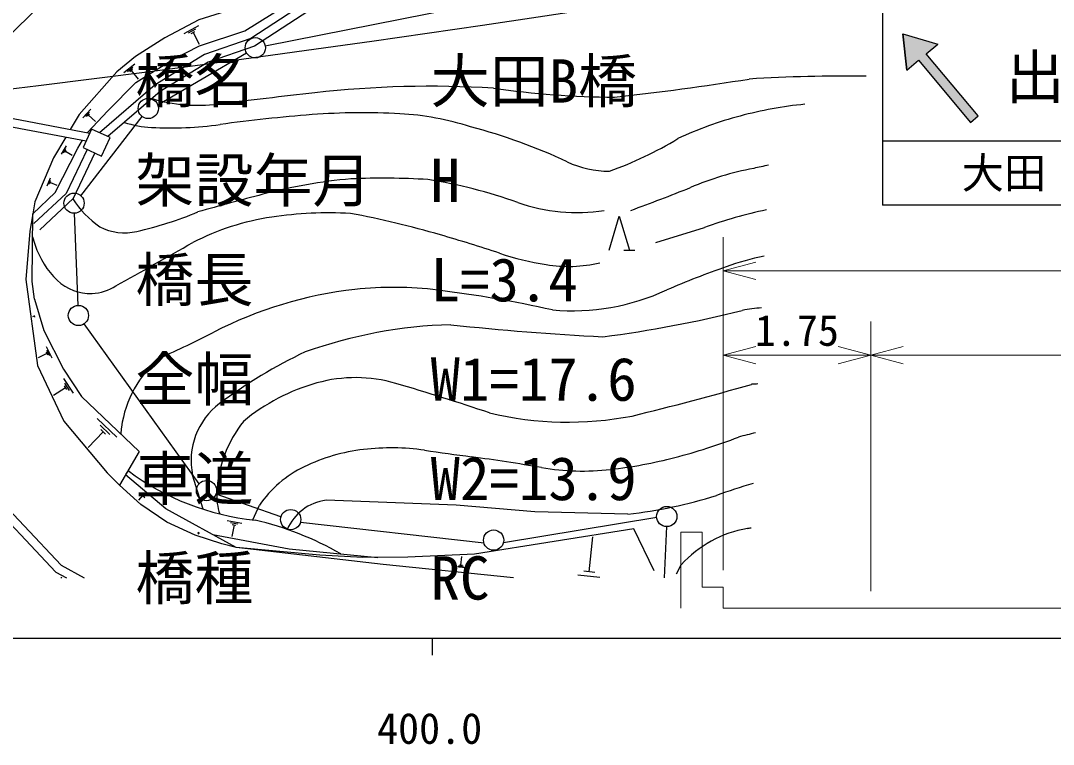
# Model space of a CAD drawing. Units: millimetres, scale not verified, with parts at other scales. Extents: x -375374461 to 680000, y -986422594 to 380000.
# Drawn here: x 443596 to 504825, y 198715 to 241611 of the extents above; entities that cross this region are included whole.
import ezdxf
from ezdxf.enums import TextEntityAlignment as Align

# ---------------------------------------------------------------- set-up
doc = ezdxf.new("R2010")
doc.units = ezdxf.units.MM
doc.header["$LTSCALE"] = 1000
for name, color, linetype, lineweight in [('M-BGD', 7, 'Continuous', 25), ('M-STR-HTXT', 7, 'Continuous', 13), ('M-STR-STRC', 7, 'Continuous', 25), ('M-TTL-BAND', 7, 'Continuous', 25)]:
    doc.layers.add(name, color=color, linetype=linetype, lineweight=lineweight)
doc.styles.add('ＭＳ ゴシック', font='')
doc.styles.get('ＭＳ ゴシック').set_extended_font_data('MS Gothic')

msp = doc.modelspace()

# ---------------------------------------------------------------- hatches: boundary and pattern name
at = {"layer": 'M-STR-STRC'}
msp.add_hatch(color=256, dxfattribs=at).paths.add_polyline_path([(496822, 239260), (496133, 238681), (495895, 240831), (497972, 240224), (497282, 239645), (500367, 235968), (499908, 235583)])

# ---------------------------------------------------------------- linework, layer by layer
at = {"layer": 'M-BGD'}
for p, q in [((458100, 240115), (476965, 243861)), ((453287, 240858), (454159, 241323)), ((453552, 240887), (453987, 241119)), ((453707, 240858), (453925, 240974)), ((453816, 240916), (454187, 240219)), ((451729, 236616), (456993, 239702)), ((449719, 238529), (450362, 239060)), ((449933, 238598), (450254, 238863)), ((450066, 238600), (450227, 238733)), ((450147, 238666), (450572, 238152)), ((447283, 235843), (447749, 236368)), ((440270, 235850), (447480, 234479)), ((440452, 236324), (447697, 234947)), ((447165, 231237), (450799, 235933)), ((447452, 235928), (447685, 236190)), ((447563, 235947), (447679, 236078)), ((447621, 236013), (448041, 235640)), ((446012, 233688), (446309, 234188)), ((446136, 233783), (446284, 234033)), ((446223, 233816), (446297, 233941)), ((446260, 233879), (446660, 233642)), ((445164, 231814), (445365, 232292)), ((445262, 231914), (445363, 232152)), ((445335, 231953), (445385, 232073)), ((445360, 232013), (445742, 231853)), ((447000, 224736), (446785, 230194)), ((481249, 228465), (484141, 229360)), ((479351, 228008), (480020, 228008)), ((444388, 224139), (444420, 224033)), ((444404, 224086), (444298, 224054)), ((454180, 214163), (447369, 223649)), ((445118, 222288), (445453, 221627)), ((445154, 221891), (444625, 221623)), ((445112, 221973), (445196, 221808)), ((445136, 222089), (445303, 221759)), ((446246, 219853), (445545, 219390)), ((446132, 220407), (446711, 219531)), ((446173, 219962), (446318, 219743)), ((446189, 220130), (446478, 219692)), ((448125, 218037), (449297, 216922)), ((448307, 217641), (448893, 217084)), ((448342, 217384), (448635, 217106)), ((448489, 217245), (447597, 216308)), ((449853, 214753), (449983, 214924)), ((454413, 212652), (453788, 214672)), ((450821, 213461), (450589, 213185)), ((450683, 213577), (450959, 213345)), ((459030, 212201), (455184, 213554)), ((457369, 212019), (457755, 212883)), ((455841, 211990), (456715, 211830)), ((456044, 211863), (456480, 211783)), ((471070, 210632), (460184, 211873)), ((481307, 212159), (472217, 210658)), ((454151, 211267), (454101, 211176)), ((454106, 211292), (454197, 211242)), ((456246, 211735), (456118, 211037)), ((456137, 211755), (456355, 211715)), ((481897, 211618), (481750, 208579)), ((477307, 208938), (477522, 211011)), ((469703, 209334), (469757, 209850)), ((470012, 209171), (469367, 209238)), ((469858, 209252), (469535, 209286)), ((469784, 209325), (469622, 209342)), ((477631, 208905), (476983, 208972)), ((482479, 208815), (482766, 209357)), ((445975, 208579), (446036, 208627)), ((477928, 208612), (476633, 208746))]:
    msp.add_line(p, q, dxfattribs=at)
for points in [[(476048, 253441), (469732, 251855), (453012, 247682), (446813, 244536), (441483, 239353)], [(463031, 244338), (457244, 240558), (454496, 239599), (451572, 237811), (448263, 234970)], [(461757, 244052), (454163, 241665), (452140, 240586), (450402, 239483), (449297, 238569), (447062, 236045), (446541, 235167)], [(447551, 234974), (448761, 236257), (450428, 237946), (452584, 239285), (454207, 240122), (456881, 241008), (461757, 244052)], [(463115, 243796), (457467, 240106), (454712, 239144), (451867, 237405), (448761, 234739)], [(439320, 235783), (437656, 230296), (437491, 224950), (438565, 219229), (441183, 213711), (445682, 208925), (446316, 208579)], [(439788, 235603), (438153, 230214), (437992, 224989), (439044, 219385), (441601, 213997), (445992, 209326), (447360, 208579)], [(446269, 234709), (445536, 233473), (444441, 230866), (444320, 230159)], [(444320, 230159), (445637, 231429), (446987, 234061), (447263, 234520)], [(447542, 233982), (446296, 231364), (444386, 229584)], [(447995, 233771), (446706, 231064), (444727, 229218)], [(444320, 230159), (444146, 229140), (443894, 226275), (444592, 221170), (446155, 217870), (448724, 214811), (449454, 214079)], [(444412, 225101), (444273, 226155), (444320, 230159)], [(478482, 228008), (479084, 230015), (479686, 228008)], [(444412, 225101), (444970, 223243), (446136, 220944), (447206, 219324), (450630, 216069), (449454, 214079)], [(456383, 210374), (452210, 212684), (449819, 214697)], [(456383, 210374), (455525, 210603), (453945, 211123), (452265, 211893), (450721, 212931), (449454, 214079)], [(479597, 212358), (474076, 212503), (469423, 212885), (464273, 213092), (461701, 213184)], [(481148, 209009), (479951, 211498), (470500, 209981), (466543, 209807)], [(454988, 211146), (459521, 210298), (464764, 209798)], [(472812, 208579), (465088, 209380), (456383, 210374)], [(466543, 209807), (463889, 209794), (461330, 209932), (456383, 210374)]]:
    msp.add_lwpolyline(points, dxfattribs=at)
msp.add_lwpolyline([(447301, 234094), (448389, 233589), (448894, 234677), (447806, 235182)], close=True, dxfattribs=at)
for centre in [(457510, 240005), (451166, 236408), (446762, 230793), (447020, 224136), (454618, 213753), (459607, 212037), (481904, 212218), (471640, 210822)]:
    msp.add_circle(centre, 600, dxfattribs=at)
for centre, radius, start, end in [((303334, 1377282), 1148242, 260.01395, 281.21686), ((492387, 146220), 92103, 89.16581, 93.48098), ((467909, 176740), 60983, 86.50874, 96.46868), ((479071, 289648), 52568, 261.85376, 269.70357), ((462736, 387233), 151009, 276.10648, 279.16759), ((454130, 246257), 9664, 253.49498, 276.87296), ((553505, -578196), 820756, 96.46868, 96.87296), ((492381, 213122), 23645, 95.55857, 105.03084), ((467616, 147534), 88762, 94.35494, 97.89795), ((463890, 196458), 39696, 86.83205, 94.35494), ((465161, 219414), 16705, 72.16486, 86.83205), ((492197, 213807), 22936, 105.03084, 114.8367), ((451676, 241431), 6158, 251.72859, 266.9374), ((452487, 256589), 21337, 266.9374, 277.89795), ((461560, 202274), 34173, 64.98949, 75.2212), ((471057, 253565), 22164, 289.62225, 301.27462), ((478508, 238603), 5915, 244.98949, 269.92303), ((490583, 214521), 18672, 100.87633, 112.92879), ((492215, 210000), 23432, 100.51205, 102.70817), ((465904, 201211), 31140, 95.01275, 104.78583), ((465081, 189067), 43206, 86.47215, 92.51856), ((462862, 201837), 30744, 70.61387, 80.87055), ((440290, 339000), 115586, 289.97282, 291.85025), ((451912, 234516), 6278, 213.60236, 234.72932), ((529471, -39624), 280223, 104.78583, 105.60107), ((476593, 240857), 10622, 250.61387, 278.67991), ((445409, 251330), 22782, 282.86665, 292.44891), ((493928, 201681), 29358, 102.02452, 109.4723), ((460708, 215044), 15088, 98.46864, 117.26395), ((461881, 207162), 23056, 86.84592, 98.46864), ((452705, 174392), 56761, 73.85768, 79.39646), ((449758, 232292), 3253, 243.11123, 282.86665), ((467217, 235722), 23937, 196.82088, 198.05076), ((265081, 559631), 381170, 298.89062, 299.67597), ((441877, 136981), 95707, 71.66154, 73.85768), ((449232, 229861), 5021, 198.05076, 226.37777), ((477655, 244922), 18009, 251.66154, 260.69987), ((476058, 235170), 8127, 260.69987, 283.34015), ((491484, 209742), 18313, 101.99064, 109.29912), ((503583, 175190), 54922, 109.29912, 113.25073), ((447744, 228301), 2865, 226.37777, 271.82921), ((447753, 228046), 2610, 271.82921, 304.70438), ((466110, 201654), 24173, 96.39825, 117.22843), ((465714, 204642), 21159, 82.89524, 96.2334), ((459212, 152477), 73728, 77.53482, 82.89524), ((476326, 237571), 13159, 264.76631, 295.06927), ((469224, 292424), 70116, 277.28979, 284.16315), ((490039, 201390), 23338, 96.17036, 99.01907), ((469882, 195564), 28037, 91.60132, 109.61123), ((485637, 374973), 152284, 263.76516, 267.17098), ((427482, 276725), 60253, 293.86452, 297.22843), ((473106, 195240), 29569, 115.29303, 126.8067), ((455969, 216653), 6450, 129.59044, 172.3399), ((463451, 211949), 8502, 73.70675, 105.61212), ((464343, 208756), 11818, 105.61212, 129.6368), ((425978, 83745), 142071, 71.35595, 73.70675), ((432885, 409489), 196994, 283.79203, 285.92411), ((489698, 180023), 40127, 93.4086, 93.95187), ((457918, 215537), 4219, 126.8067, 191.82525), ((476055, 237997), 20182, 256.65296, 280.83226), ((463496, 215641), 14044, 172.3399, 173.97303), ((462622, 213280), 7403, 141.80408, 177.39086), ((473271, 250748), 36195, 284.59198, 290.85643), ((492218, 195092), 22658, 102.86781, 105.51304), ((465244, 205074), 11195, 96.72673, 115.59212), ((465574, 202278), 14010, 81.91927, 96.72673), ((588461, 1067813), 860204, 261.91927, 262.10681), ((451264, 78224), 138850, 80.37421, 82.10681), ((475437, 242431), 27601, 276.50915, 284.59198), ((459072, 227192), 15268, 233.37209, 264.06396), ((463300, 209133), 6694, 115.59212, 145.93634), ((476915, 229471), 14557, 260.37421, 276.50915), ((494065, 188695), 26429, 105.44499, 110.41696), ((458616, 213462), 3393, 177.39086, 198.75604), ((462074, 210291), 2917, 97.33792, 156.50349), ((476414, 240462), 28284, 276.46198, 287.34282), ((453214, 193662), 18836, 60.19621, 76.87148), ((487847, 204756), 6855, 99.73954, 137.83774), ((469376, 312371), 102333, 279.73954, 279.85988)]:
    msp.add_arc(centre, radius, start, end, dxfattribs=at)
at = {"layer": 'M-STR-HTXT'}
for p, q in [((485244, 209036), (485244, 228786)), ((487176, 227304), (485244, 226786)), ((485244, 226786), (573244, 226786)), ((485244, 226786), (487176, 226269)), ((493994, 207786), (493994, 223786)), ((487176, 222304), (485244, 221786)), ((493994, 221786), (492062, 222304)), ((495926, 222304), (493994, 221786)), ((485244, 221786), (493994, 221786)), ((485244, 221786), (487176, 221269)), ((492062, 221269), (493994, 221786)), ((493994, 221786), (563494, 221786)), ((493994, 221786), (495926, 221269)), ((482744, 211286), (483994, 211286)), ((482744, 211286), (482744, 206786)), ((483994, 208036), (483994, 211286)), ((483994, 208036), (485244, 208036)), ((485244, 206786), (485244, 208036)), ((485244, 206786), (493994, 206786)), ((493994, 206786), (563494, 206786))]:
    msp.add_line(p, q, dxfattribs=at)
at = {"layer": 'M-STR-STRC'}
for p, q in [((494695, 242081), (494695, 230681)), ((496133, 238681), (495895, 240831)), ((495895, 240831), (496133, 238681)), ((495895, 240831), (497972, 240224)), ((497282, 239645), (497972, 240224)), ((500367, 235968), (497282, 239645)), ((496133, 238681), (496822, 239260)), ((496822, 239260), (499908, 235583)), ((499908, 235583), (500367, 235968)), ((494695, 234481), (509095, 234481)), ((509095, 230681), (494695, 230681))]:
    msp.add_line(p, q, dxfattribs=at)
at = {"layer": 'M-TTL-BAND'}
for p, q in [((40000, 205000), (579000, 205000)), ((468000, 205000), (468000, 204000))]:
    msp.add_line(p, q, dxfattribs=at)

# ---------------------------------------------------------------- texts
at = {"layer": 'M-STR-HTXT', "style": 'ＭＳ ゴシック'}
for s, p in [('橋名\u3000\u3000\u3000大田B橋', (450402, 235983)), ('架設年月\u3000H', (450402, 230092)), ('橋長\u3000\u3000\u3000L=3.4', (450402, 224201)), ('全幅\u3000\u3000\u3000W1=17.6', (450402, 218310)), ('車道\u3000\u3000\u3000W2=13.9', (450402, 212419)), ('橋種\u3000\u3000\u3000RC', (450402, 206527))]:
    msp.add_text(s, height=2566, dxfattribs=at).set_placement(p, align=Align.BOTTOM_LEFT)
msp.add_text('1.75', height=1833, dxfattribs=at).set_placement((489619, 221786), align=Align.BOTTOM_CENTER)
at = {"layer": 'M-STR-STRC', "style": 'ＭＳ ゴシック'}
for s, height, p in [('出口', 2566, (505495, 238281)), ('大田', 1833, (501895, 232581))]:
    msp.add_text(s, height=height, dxfattribs=at).set_placement(p, align=Align.MIDDLE_CENTER)
at = {"layer": 'M-TTL-BAND', "style": 'ＭＳ ゴシック'}
msp.add_text('400.0', height=1833, dxfattribs=at).set_placement((467844, 198195), align=Align.BOTTOM_CENTER)

doc.saveas('drawing.dxf')
